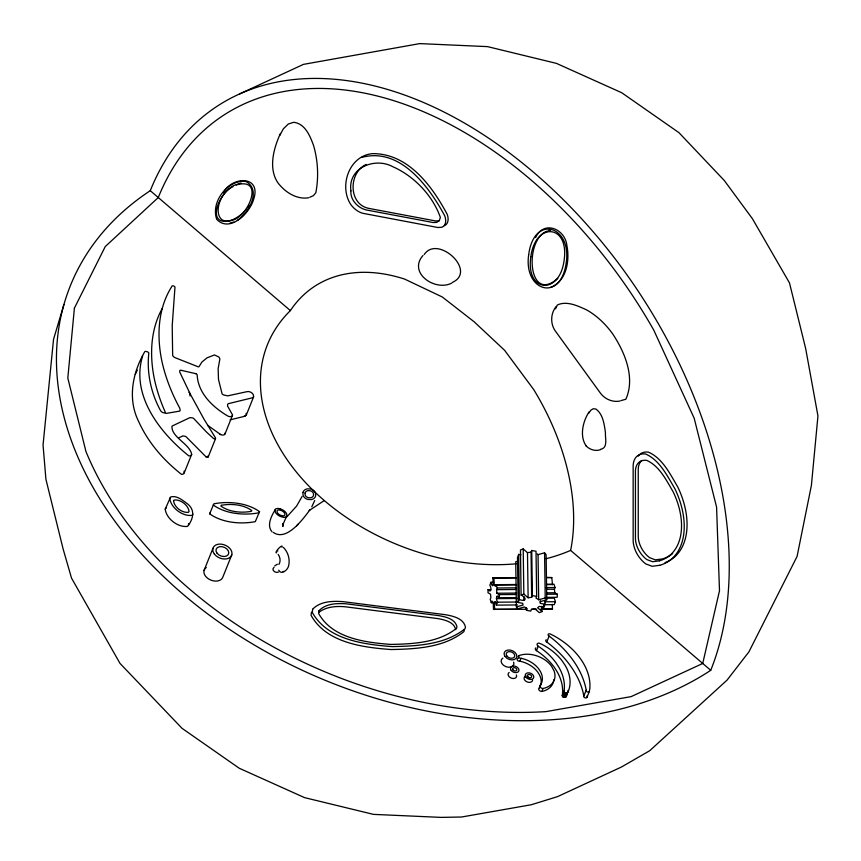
<?xml version="1.0" encoding="UTF-8"?>
<svg xmlns="http://www.w3.org/2000/svg" width="861" height="861" viewBox="0 0 861 861"><rect width="100%" height="100%" fill="white"/><g stroke="black" fill="none" stroke-linecap="round" stroke-linejoin="round"><path stroke-width="1.29" d="M225.173 432.965L224.85 434.245A3.1 2.163 21.9 0 1 223.656 434.966L222.515 435.053A4.047 2.831 21.9 0 1 220.696 434.59L207.695 425.334M490.695 589.624L488.058 589.645L488.015 592.777L490.522 594.176L490.878 597.738L490.2 599.407L491.297 602.722L493.923 602.7M516.449 597.62L499.358 597.76L499.402 594.628L496.894 593.229L496.549 589.667L497.217 587.998L496.119 584.684L516.234 584.511M546.864 592.82L554.753 592.755L557.261 594.165L557.218 597.286L546.692 597.373M499.423 596.307C495.15 594.66 496.41 600.3 497.583 602.183L496.399 605.122L517.439 604.949M165.226 509.185C166.356 518.785 178.044 527.685 187.59 526.394C193.908 518.247 195.361 508.98 186.224 502.921C181.854 499.703 176.322 495.204 170.575 496.991L165.226 509.185L166.13 508.033M169.66 498.142C170.79 507.732 182.478 516.643 192.035 515.352L192.939 514.2M188.494 525.242L188.613 523.542M568.002 690.382A48.571 33.923 21.9 0 1 566.775 695.064C566.861 698.088 562.211 698.11 562.287 695.333A56.977 39.789 21.9 0 0 557.067 671.634L554.581 667.749A56.977 39.789 21.9 0 0 536.468 650.636A2.346 1.647 21.9 0 1 535.294 648.957L535.348 648.527A2.346 1.647 21.9 0 1 535.919 647.859M564.063 690.92C563.987 693.686 568.637 693.665 568.551 690.651A48.571 33.923 21.9 0 0 565.343 665.65L562.007 660.688A48.571 33.923 21.9 0 0 541.752 644.243L539.277 643.21A2.346 1.647 21.9 0 0 537.124 644.103L537.07 644.534A2.346 1.647 21.9 0 0 538.243 646.224A56.977 39.789 21.9 0 1 556.357 663.325L558.843 667.21A56.977 39.789 21.9 0 1 564.063 690.92L562.255 695.699M311.456 612.171L311.079 615.346C326.341 642.79 362.535 647.375 390.969 649.538C415.691 649.065 443.942 647.698 463.907 631.619L464.273 629.961M243.889 416.476L246.235 415.206L253.629 396.792C254.135 393.283 249.453 390.593 246.386 391.798L227.681 395.866L223.559 394.919A6.684 4.671 21.9 0 1 222.127 393.951L218.5 379.561L218.134 368.637L219.878 358.951L218.974 357.046L214.421 354.947L206.995 357.864L201.851 362.094L199.289 366.28A2.185 1.528 21.9 0 1 198.374 366.883L175.127 357.692A3.885 2.712 21.9 0 1 172.663 355.389L172.211 325.695L174.987 287.068A2.475 1.733 21.9 0 0 173.89 286.121C173.222 285.712 171.791 285.54 171.737 286.627C157.649 308.808 156.637 336.791 162.04 361.889A245.245 171.285 21.9 0 0 179.788 408.222L180.186 410.579A2.389 1.668 21.9 0 1 179.26 411.192L166.162 413.398L162.546 412.462A5.424 3.788 21.9 0 1 160.62 410.74C150.987 393.219 146.628 372.738 148.824 353.01A3.057 2.131 21.9 0 0 147.403 351.772L145.627 351.374A1.873 1.302 21.9 0 0 144.54 352.063C132.529 372.996 127.428 398.826 138.535 421.255C147.941 442.339 163.504 460.215 181.553 474.389L182.823 474.207A3.659 2.551 21.9 0 0 184.071 473.249L184.125 471.107M184.265 472.775L191.669 454.371C189.861 443.856 171.511 437.517 171.931 426.399A3.466 2.422 21.9 0 1 172.738 425.743L190.012 417.596L192.886 417.962A3.605 2.518 21.9 0 1 194.166 418.995L206.575 432.125L213.539 438.55L215.379 438.862L215.498 437.905L203.928 419.038L190.324 394.177L179.755 372.092L179.788 370.65A2.088 1.464 21.9 0 1 180.509 370.165L195.791 373.663M246.235 415.206L246.106 413.377M546.294 639.788A1.7 1.195 21.9 0 0 545.809 640.218L545.713 640.509A1.7 1.195 21.9 0 0 546.778 641.994A97.939 68.396 21.9 0 1 583.844 696.011A1.7 1.195 21.9 0 0 584.522 697.55L584.91 697.765A1.7 1.195 21.9 0 0 586.965 697.356L587.288 695.537M589.333 691.469L589.817 688.735A65.576 45.794 21.9 0 0 553.784 635.73L550.287 633.997A1.7 1.195 21.9 0 0 548.177 634.331L548.08 634.622A1.7 1.195 21.9 0 0 549.146 636.096A97.939 68.396 21.9 0 1 586.212 690.113A1.7 1.195 21.9 0 0 586.89 691.663L587.277 691.878A1.7 1.195 21.9 0 0 589.333 691.469L586.965 697.356M544.927 600.235L544.981 604.218L540.428 603.389L540.385 600.73M225.065 433.869L232.578 415.024L227.584 406.091L227.616 404.369A2.863 2.002 21.9 0 1 228.789 403.572L252.671 397.728L253.629 396.792M142.646 355.916C130.485 395.134 159.931 432.889 188.957 455.986L190.216 455.792A3.659 2.551 21.9 0 0 191.465 454.834L191.669 454.371M63.929 304.536L53.543 339.256L43.05 445.051L45.913 479.243L63.154 549.124L71.517 578.108L120.013 663.411L182.026 728.32L239.283 768.27L304.579 797.63L373.459 814.377L441.241 817.39L461.668 817.003L531.291 804.744L557.573 796.619L621.384 767.054L649.743 750.695L727.082 680.093L748.919 651.863L797.071 556.464L811.396 485.464L817.95 415.949L805.638 348.393L789.483 282.892L752.385 218.662L724.284 180.498L678.974 132.68L621.717 92.73L556.421 63.37L487.541 46.623L419.759 43.61L303.427 64.381L239.616 93.946M555.528 308.83L557.401 304.966C566.786 300.575 577.677 305.859 586.384 309.777A60.797 39.175 56.6 0 1 612.397 333.487C624.795 351.966 635.547 377.635 625.839 399.246L620.878 400.645M205.801 456.653L207.738 457.385L207.91 456.029M277.683 550.556L277.694 551.126M208.147 457.094L215.551 438.68M209.643 513.791L213.883 503.803C228.714 500.973 247.236 502.727 259.538 511.66L255.297 521.648C240.467 524.489 221.955 522.735 209.643 513.791L210.332 512.639M204.068 570.402L212.947 548.317M231.803 554.796L222.924 576.881A9.977 6.974 21.9 0 1 209.201 579.302A9.977 6.974 21.9 0 1 206.285 567.474M493.654 582.262L491.018 582.284L489.834 585.222C491.254 586.965 491.922 593.864 488.058 589.645M496.119 584.684L495.452 586.341L494.192 585.039L493.934 578.043L492.793 577.86C493.31 580.013 493.439 591.389 491.018 582.284M491.297 602.722L491.965 601.053L493.224 602.366L493.482 609.362L526.179 609.287M520.97 554.828L518.688 554.409L517.504 557.358L518.15 602.485L522.702 603.313L523.047 605.057L516.374 606.897L515.728 561.77L517.956 561.157M518.15 602.485L519.334 599.536C525.188 601.925 528.019 598.546 521.109 595.112L520.464 549.985L523.197 548.909L523.843 594.036L528.127 597.814L531.646 597.254L531.076 552.138L531.743 550.47L536.016 551.255L536.661 596.382L535.994 598.04L538.685 599.751L545.217 597.943L546.757 599.805L540.084 601.645L540.439 603.335M541.946 606.273L542.021 611.59L539.287 612.666L535.015 608.888L531.409 609.437L530.742 611.106L526.469 610.32L527.136 608.662L524.446 606.962L517.924 608.759L516.374 606.897M531.721 597.265L532.389 595.597L531.743 550.47M541.903 691.448L543.087 688.499A23.258 16.241 21.9 0 0 554.064 670.902L551.524 666.22A23.258 16.241 21.9 0 0 519.205 655.533L518.021 658.471A1.894 1.324 21.9 0 0 517.375 660.236A1.894 1.324 21.9 0 0 519.883 661.194A22.59 15.778 21.9 0 1 537.759 672.129L539.427 674.809A22.59 15.778 21.9 0 1 539.406 687.81A2.626 1.84 21.9 0 0 539.051 690.038A2.626 1.84 21.9 0 0 541.903 691.448A23.258 16.241 21.9 0 0 553.774 679.727M519.883 661.194L521.066 658.256A1.894 1.324 21.9 0 1 518.559 657.287A1.894 1.324 21.9 0 1 519.205 655.533M542.021 611.59L537.651 607.726L539.212 606.381L543.797 607.166L544.981 604.218M554.753 592.755L554.419 589.258L555.076 587.525L553.978 584.21L546.434 584.275M546.391 598.244L554.28 598.18L555.442 601.71L554.258 604.659L545.056 604.734M536.468 650.636L538.243 646.224M546.778 641.994L549.146 636.096M539.406 687.81L540.59 684.861A22.59 15.778 21.9 0 0 540.611 671.86L538.943 669.191A22.59 15.778 21.9 0 0 521.066 658.256M562.341 696.086L564.116 691.663M562.567 696.463L564.342 692.04M562.89 696.807L564.665 692.384M563.298 697.087L565.074 692.674M563.761 697.302L565.537 692.879M564.256 697.421L566.032 693.008M564.751 697.442L566.527 693.03M565.193 697.367L566.968 692.944M565.569 697.195L567.345 692.771M565.849 696.936L567.625 692.524M583.844 696.011L586.212 690.113M302.082 496.496L296.571 506.128L286.961 516.74M311.79 506.817L314.706 500.564M135.252 374.331L137.136 370.478A1.873 1.302 21.9 0 1 137.373 370.144M280.46 133.401C273.776 147.984 268.212 167.766 277.543 182.306C284.56 191.809 296.345 199.827 308.668 197.772M279.76 135.478L283.344 128.838L288.306 124.006L293.795 122.284C305.214 123.715 310.078 136.049 313.565 145.509C317.989 160.803 318.818 177.075 315.836 192.724L313.404 195.651L309.745 197.298M275.391 509.368C271.71 515.621 266.383 525.016 271.882 531.689M286.552 516.439L282.602 525.242L282.763 523.811L282.892 526.534L282.602 524.941M232.47 415.454L232.255 415.841A3.1 2.163 21.9 0 1 231.06 416.563L229.919 416.638A4.047 2.831 21.9 0 1 228.1 416.175C213.065 407.447 197.965 393.294 197.158 374.836A1.926 1.345 21.9 0 0 195.791 373.663M259.538 511.66L258.849 512.812C244.018 515.653 225.507 513.899 213.194 504.955M162.288 308.399C150.169 330.15 149.502 356.411 154.636 380.293A245.245 171.285 21.9 0 0 165.237 412.128M309.982 509.777C303.18 518.839 286.562 542.096 273.098 532.27M535.585 237.55C543.98 219.781 565.3 228.843 566.925 245.794C569.917 260.765 566.473 281.525 550.405 287.434M248.065 207.017L249.216 205.316M589.193 411.73C582.843 421.169 579.216 436.527 586.384 446.181M588.773 413.226L590.894 410.137L593.347 408.717L595.952 409.061C603.152 414.367 604.207 424.29 605.434 432.502C604.992 437.851 608.318 448.107 600.548 449.281M556.335 306.365C550.545 313.113 550.136 323.714 555.291 330.958L600.429 393.143C604.809 399.138 612.548 402.464 619.866 401.075M424.236 254.512C437.668 234.353 477.468 271 452.466 282.376M423.009 255.448C407.608 272.915 435.268 291.782 451.821 283.065M223.429 192.681C231.996 176.01 261.992 175.181 253.554 199.601C249.647 213.162 229.833 233.083 216.778 219.415C210.514 202.281 227.143 180.132 245.31 181.187C262.024 189.291 249.044 213.13 237.367 220.33M296.571 525.877L298.197 524.08M242.856 213.119L246.913 208.717M557.788 278.394C527.438 305.138 524.091 238.443 547.392 231.06M494.623 609.545L494.354 602.409L495.236 601.591L496.399 605.122M274.099 567.205C270.612 569.724 275.542 573.684 278.458 572.059M232.922 186.654C210.956 197.965 213.151 237.044 241.952 213.84M274.734 565.881L277.382 564.181M309.131 510.562L324.306 500.542M318.968 612.236C326.448 606.607 336.393 605.95 345.412 606.801L437.657 618.575C444.491 619.791 453.973 621.803 455.76 629.682M366.259 164.429C348.77 172.092 347.919 203.853 368.443 208.308L435.558 220.943L439.196 220.793M236.71 184.577C220.642 187.859 202.626 228.617 232.158 220.265C248.226 217.015 265.371 176.505 236.237 184.997M179.163 437.636L182.898 435.903L185.481 436.376A3.605 2.518 21.9 0 1 186.762 437.41L206.134 456.954M521.109 595.112L523.843 594.036M237.658 184.06L241.102 183.016M523.197 548.909L527.481 552.687L531.076 552.138M537.242 553.903L538.039 554.624L544.572 552.816L546.111 554.678L546.757 599.805M230.135 223.021L233.783 222.063M600.504 449.69C595.521 451.487 589.753 449.711 586.137 445.955M361.502 157.488C399.924 146.661 429.09 186.686 444.825 216.003A12.28 7.91 56.6 0 1 441.941 227.239L437.948 227.519L363.546 213.442A19.05 12.269 56.6 0 1 350.782 204.531C338.717 186.202 349.071 155.421 372.802 153.624C408.297 153.549 432.136 186.084 447.246 214.411A12.28 7.91 56.6 0 1 444.362 225.647M230.145 419.845L245.277 416.143M494.354 602.409L496.991 602.388M548.5 230.49L550.631 230.274M492.793 577.86L516.471 577.666M546.713 577.419L551.793 577.58L552.525 584.813M493.934 578.043L516.169 577.871M546.595 577.623L551.793 577.58M494.192 585.039L516.546 584.856M546.8 584.608L552.052 584.565M497.217 587.998L516.342 587.837M545.659 587.6L555.076 587.525M496.549 589.667L516.266 589.505M546.52 589.258L554.419 589.258M496.894 593.229L516.622 593.068M499.402 594.628L516.406 594.488M546.843 594.241L557.261 594.165M496.42 598.643L517.461 598.47M497.583 602.183L517.31 602.022M544.916 601.796L555.442 601.71M493.482 609.362L518.462 609.157M542.139 608.964L552.482 609.071L552.299 604.314M531.441 609.244L536.704 609.201M540.643 609.168L552.482 609.071M532.389 595.597L536.661 596.382M220.588 434.547L219.964 434.235M496.797 596.329L499.358 597.76M150.266 190.69A388.15 250.099 56.6 0 1 534.111 172.76A388.15 250.099 56.6 0 1 710.734 670.31A388.15 271.086 21.9 0 1 182.726 593.939A388.15 271.086 21.9 0 1 150.266 190.69L290.383 310.595A196.383 137.157 21.9 0 0 302.598 479.351A196.383 137.157 21.9 0 0 516.546 563.761M290.383 310.595A196.383 126.535 56.6 0 1 404.648 279.104L442.285 296.98L474.185 321.82L504.621 350.33L533.68 389.538A196.383 126.535 56.6 0 1 570.617 550.405L710.734 670.31M283.387 547.392C288.101 552.17 290.254 559.392 288.596 565.935C287.778 569.864 281.353 575.557 278.727 570.186M190.055 395.942L189.678 393.09A1.948 1.356 21.9 0 0 188.968 392.358M544.572 552.816L545.217 597.943M543.765 604.519L543.797 607.166M538.039 554.624L538.685 599.751M527.481 552.687L528.127 597.814M526.426 607.672L526.469 610.32M523.832 596.382L523.886 600.365M518.688 554.409L519.334 599.536M513.673 662.131A6.651 4.649 21.9 0 1 505.988 666.694A6.651 4.649 21.9 0 1 502.889 658.084M532.615 679.695A4.434 3.1 21.9 0 1 527.492 682.063A4.434 3.1 21.9 0 1 524.521 676.918M525.145 676.337A4.434 3.1 21.9 0 1 525.985 675.95M528.213 677.446A2.217 1.55 21.9 0 1 529.763 678.145M516.406 674.97A4.434 3.1 21.9 0 1 511.509 678.21A4.434 3.1 21.9 0 1 509.152 672.473M570.617 550.405A196.383 137.157 21.9 0 1 546.261 558.681M665.069 562.62A71.904 46.333 56.6 0 0 677.768 486.96C670.202 474.239 662.722 458.526 648.591 452.186A22.128 14.26 56.6 0 0 638.249 456.126M278.157 554.398A8.481 7.179 64.6 0 1 278.889 564.461M283.334 571.338A1.937 1.227 60.2 0 1 283.021 571.521M276.682 552.751A4.434 1.033 -47.9 0 1 276.844 550.674A4.434 1.033 -47.9 0 1 280.751 546.584A4.434 1.033 -47.9 0 1 281.945 547.241M543.087 688.499A2.626 1.84 21.9 0 1 540.234 687.089A2.626 1.84 21.9 0 1 540.59 684.861M641.854 460.42A19.964 12.861 56.6 0 0 638.249 469.536L638.259 536.392A19.964 12.861 56.6 0 0 649.657 557.713L655.404 559.854L662.249 558.961A64.898 41.812 56.6 0 0 672.624 553.548M350.911 190.841C350.104 199.784 357.692 207.813 366.022 209.901L433.137 222.536L436.775 222.386L439.325 220.577L440.358 217.402C432.749 195.641 414.076 176.031 392.81 166.711C374.761 156.863 347.65 167.82 350.911 190.841M528.676 254.824C523.327 291.524 561.243 302.846 566.29 262.185C571.639 225.485 533.723 214.163 528.676 254.824M173.545 500.822C174.299 507.215 182.091 513.145 188.451 512.295L189.065 511.52C188.311 505.127 180.519 499.186 174.148 500.047L173.545 500.822M530.871 256.578C525.361 292.912 559.607 295.506 564.095 260.431C569.605 224.097 535.348 221.503 530.871 256.578M74.401 308.13L67.815 378.044L85.939 451.519A377.053 263.337 21.9 0 0 545.906 711.638L631.145 696.614L702.727 663.465L719.495 590.721L716.578 507.064L694.16 418.177L653.779 330.14A377.053 242.953 56.6 0 0 158.273 197.535L105.257 246.569L74.401 308.13M302.911 492.481L303.061 495.323A6.802 5.629 11.7 0 0 307.861 499.434L311.241 499.606A6.339 5.241 11.7 0 0 315.653 495.968L315.513 493.127A6.802 5.629 11.7 0 0 310.713 489.016L307.334 488.844A6.339 5.241 11.7 0 0 302.911 492.481M305.042 493.062L305.128 494.957A4.542 3.756 11.7 0 0 308.335 497.69L310.584 497.809A4.219 3.498 11.7 0 0 313.533 495.387L313.436 493.493A4.542 3.756 11.7 0 0 310.24 490.748L307.99 490.641A4.219 3.498 11.7 0 0 305.042 493.062M312.64 609.233L312.263 612.408C327.524 639.852 363.719 644.437 392.142 646.6C416.875 646.127 445.126 644.76 465.091 628.681L465.457 627.023C463.476 618.295 452.972 616.056 445.395 614.7L343.184 601.667C332.82 600.86 320.238 601.161 312.64 609.233M319.022 610.697L318.678 613.559C332.454 638.324 365.118 642.467 390.776 644.415C413.097 643.985 438.593 642.758 456.61 628.239L456.943 626.743C455.146 618.865 445.675 616.853 438.841 615.637L346.596 603.862C337.232 603.141 325.888 603.41 319.022 610.697M221.385 505.31L220.922 506.074C229.123 512.037 241.467 513.199 251.358 511.316L251.81 510.541C243.609 504.589 231.265 503.416 221.385 505.31M659.418 560.823L652.573 561.716L646.826 559.575A19.964 12.861 56.6 0 1 635.44 538.254L635.429 471.397A19.964 12.861 56.6 0 1 646.815 460.42C659.58 466.135 666.328 480.32 673.151 491.803A64.898 41.812 56.6 0 1 659.418 560.823M659.73 565.3L652.143 566.29L645.782 563.912A22.128 14.26 56.6 0 1 633.158 540.299L633.147 466.21A22.128 14.26 56.6 0 1 645.761 454.048C659.903 460.387 667.383 476.101 674.938 488.822A71.904 46.333 56.6 0 1 659.73 565.3M280.137 508.819L278.62 508.507A6.339 3.369 28.7 0 0 274.993 510.175L275.423 512.295A6.802 3.627 28.7 0 0 280.223 516.406L283.312 517.3A6.339 3.369 28.7 0 0 286.95 515.631L286.519 513.511A6.802 3.627 28.7 0 0 281.708 509.4L280.137 508.819M280.417 510.175L279.405 509.97A4.219 2.249 28.7 0 0 276.984 511.09L277.274 512.499A4.542 2.411 28.7 0 0 280.471 515.233L282.537 515.836A4.219 2.249 28.7 0 0 284.948 514.717L284.668 513.307A4.542 2.411 28.7 0 0 281.461 510.562L280.417 510.175M506.914 656.039A4.434 3.1 21.9 0 0 514.308 657.104A4.434 3.1 21.9 0 0 510.218 651.68A4.434 3.1 21.9 0 0 506.914 656.039M504.998 656.394A6.651 4.649 21.9 0 0 516.094 658.331A6.651 4.649 21.9 0 0 510.347 650.098A6.651 4.649 21.9 0 0 504.998 656.394M527.75 676.681A2.217 1.55 21.9 0 0 531.441 677.209A2.217 1.55 21.9 0 0 529.397 674.497A2.217 1.55 21.9 0 0 527.75 676.681M525.963 677.23A4.434 3.1 21.9 0 0 533.357 678.296A4.434 3.1 21.9 0 0 529.267 672.871A4.434 3.1 21.9 0 0 525.963 677.23M511.165 670.418A4.434 3.1 21.9 0 0 518.548 671.494A4.434 3.1 21.9 0 0 514.458 666.07A4.434 3.1 21.9 0 0 511.165 670.418M512.941 669.88A2.217 1.55 21.9 0 0 516.632 670.407A2.217 1.55 21.9 0 0 514.598 667.695A2.217 1.55 21.9 0 0 512.941 669.88M217.026 553.192A6.651 4.649 21.9 0 0 228.111 554.796A6.651 4.649 21.9 0 0 221.987 546.66A6.651 4.649 21.9 0 0 217.026 553.192M214.357 554.021A9.977 6.974 21.9 0 0 230.985 556.421A9.977 6.974 21.9 0 0 221.783 544.217A9.977 6.974 21.9 0 0 214.357 554.021"/></g></svg>
